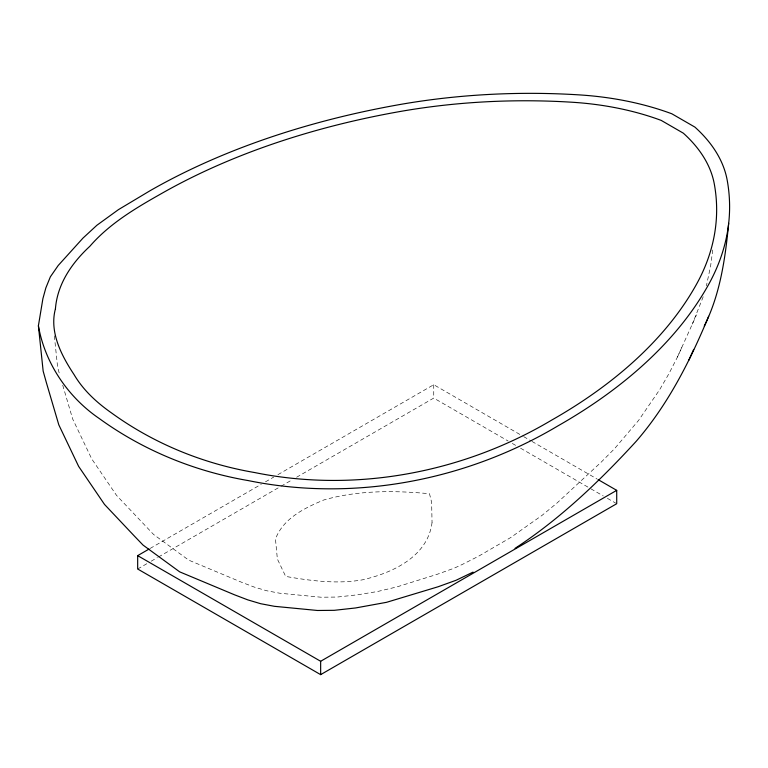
<?xml version="1.0" encoding="UTF-8"?>
<svg xmlns="http://www.w3.org/2000/svg" width="768" height="768" viewBox="0 0 768 768"><rect width="100%" height="100%" fill="white"/><g stroke="black" fill="none" stroke-linecap="round" stroke-linejoin="round"><path stroke-width="0.58" stroke-dasharray="3.84 2.88" d="M712.742 249.974L710.621 265.92L706.397 285.859M703.21 296.717L692.314 324.144M62.717 385.181L72.672 418.982L91.709 458.87L116.554 495.398L153.562 534.451L188.726 560.15L241.344 582.163L254.074 587.021L266.448 590.707L279.696 593.213L321.014 597.216L337.133 597.062L357.523 594.806L377.52 591.523L396.989 586.886L436.829 574.435L454.061 568.224L462.298 564.461L478.416 556.301L510.672 537.562L542.16 515.28L557.088 502.963L601.286 462.058L614.448 448.79L638.563 420.432L659.606 389.789L668.938 373.68L677.443 357.072L696.528 314.803M677.443 357.072L682.147 346.637M150.134 548.438L261.293 484.262M265.45 481.862L273.754 477.072M277.91 474.672L433.738 384.71L522.634 436.032M137.674 569.002L147.024 563.606M151.171 561.206L157.411 557.606M158.448 557.011L279.994 486.835M281.03 486.24L291.418 480.24M296.611 477.245L433.738 398.074L508.166 441.043M523.67 436.627L530.909 440.813M531.946 441.408L597.072 479.011M512.304 443.434L516.432 445.824M520.57 448.205L589.834 488.198M590.87 488.794L603.274 495.955M607.402 498.346L615.677 503.117M59.194 372.922L57.648 367.411L54.317 335.674M433.738 384.71L433.738 398.074M432.048 522.499C427.795 556.858 392.122 573.12 362.122 579.907C336.797 584.256 310.781 580.829 285.667 576.403L277.373 559.027L275.462 539.078C283.142 518.333 304.781 507.926 323.923 499.939C358.166 490.186 394.31 490.426 429.494 493.728L431.626 502.32L432.048 522.499"/><path stroke-width="1.15" d="M728.678 223.344C725.28 258.432 720.24 294.144 704.266 326.035M38.4 325.786L42.902 298.627L45.859 287.875L50.371 276.806L58.214 265.488L82.982 238.099L96.874 225.274L118.445 209.635L150.317 190.57A607.19 348.538 0.1 0 1 400.858 104.352A447.206 256.704 0.1 0 1 579.562 94.906A212.611 122.045 0.1 0 1 671.846 113.789L694.877 127.085A212.611 122.045 0.1 0 1 727.19 180.182A447.206 256.704 0.1 0 1 709.603 282.701A607.19 348.538 0.1 0 1 557.808 425.962C465.83 480.701 353.693 502.051 248.458 480.624C194.822 471.466 143.357 450.509 99.264 418.522C67.997 397.21 44.928 363.216 38.4 325.786L43.152 371.098L46.358 382.57L58.8 424.819L78.634 466.378L104.506 504.422L134.659 536.362L143.059 545.098L179.693 571.862L234.499 594.797L247.766 599.866L260.659 603.706L274.454 606.317L317.491 610.483L334.282 610.32L355.517 607.968L386.563 602.314L438.134 586.752L456.077 580.272L473.059 572.112M515.05 548.342C560.275 518.822 599.712 481.085 636.106 441.408C667.978 404.678 690.106 360.922 708.653 316.291M688.771 360.336L693.677 349.459M598.099 479.606L616.714 490.349L616.714 503.712L320.65 674.64L137.674 569.002L137.674 555.638L149.098 549.043M137.674 555.638L320.65 661.277L616.714 490.349M320.65 661.277L320.65 674.64M55.43 308.794C49.181 332.131 61.478 355.584 74.083 374.64C83.338 390.288 96.749 402.576 111.514 412.934C153.84 443.645 203.251 463.766 254.746 472.56C355.766 493.123 463.421 472.627 551.722 420.077A582.902 334.598 0.1 0 0 697.44 282.547A429.322 246.432 0.1 0 0 714.326 184.128A204.106 117.158 0.1 0 0 683.309 133.162L661.2 120.394A204.106 117.158 0.1 0 0 572.602 102.269A429.322 246.432 0.1 0 0 401.04 111.331A582.902 334.598 0.1 0 0 160.531 194.102C135.034 208.512 109.248 223.872 89.875 246.269C71.971 262.819 57.37 283.843 55.43 308.794"/></g></svg>
